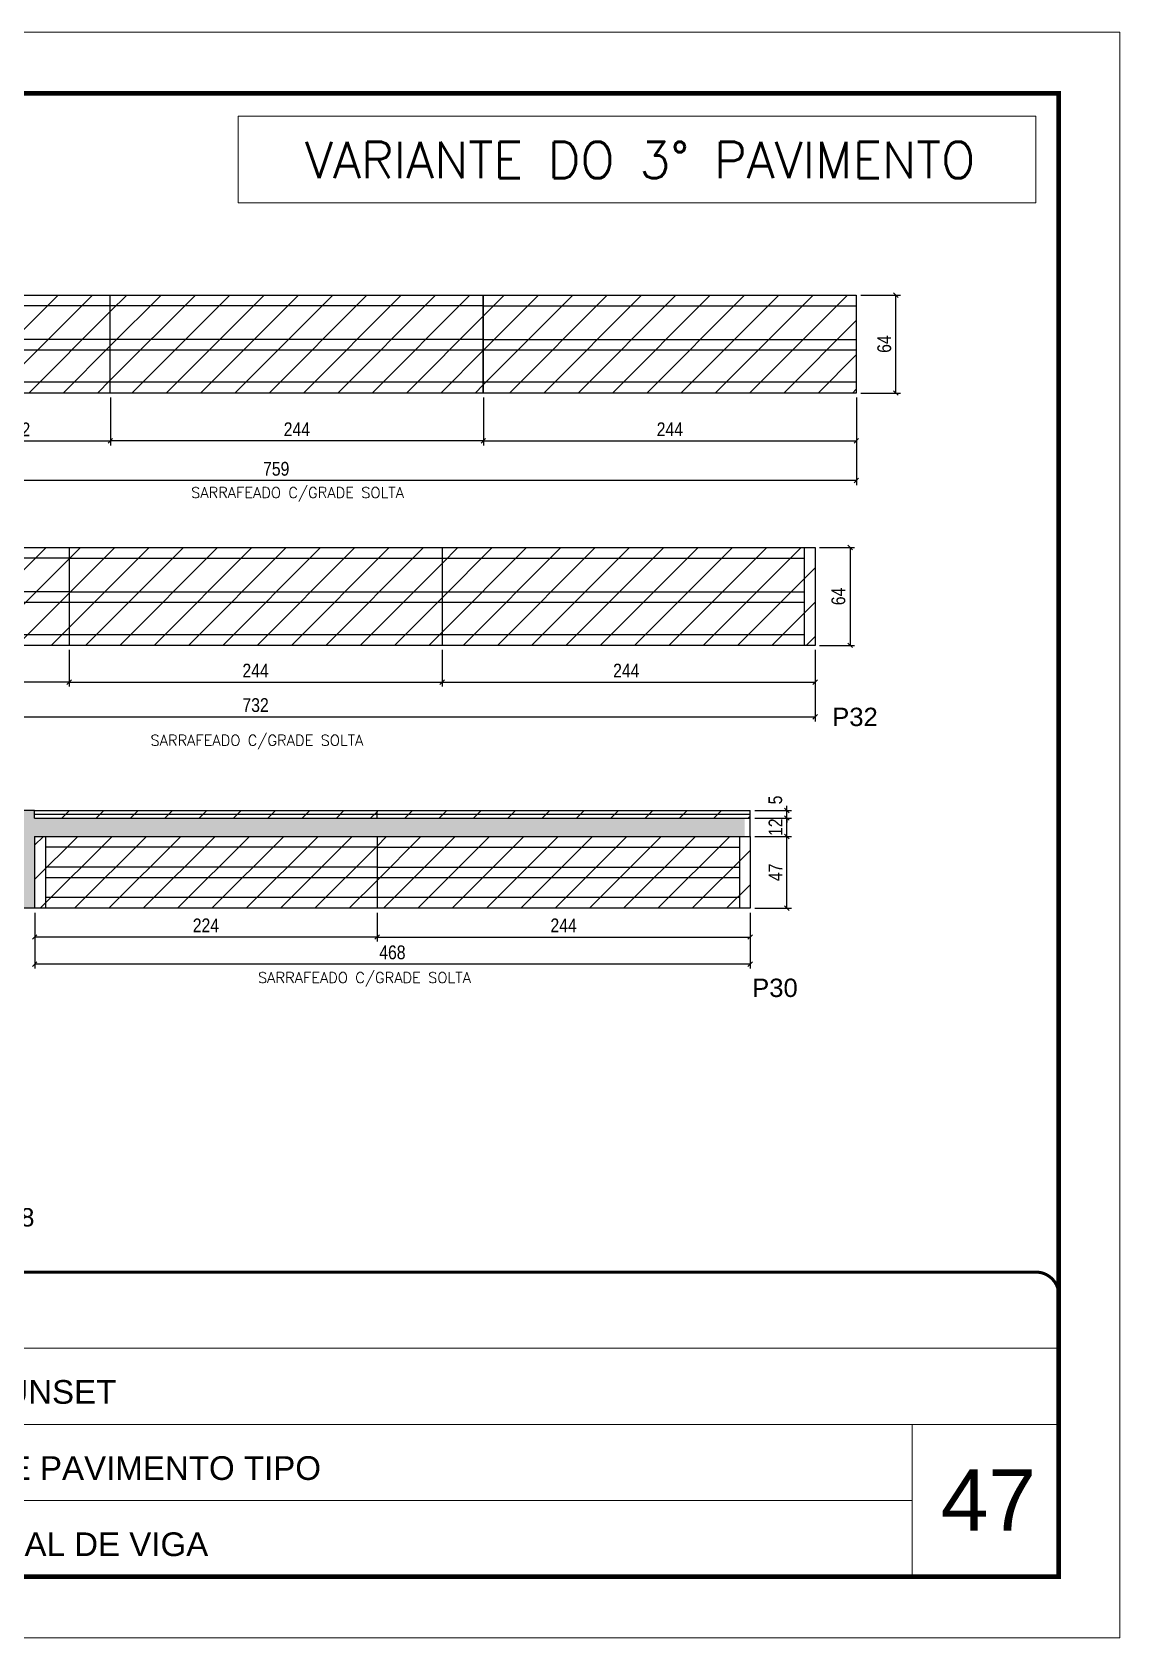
# Model space of a CAD drawing. Extents: x -10448 to -1189, y -11772 to 17235.
# Drawn here: x -6505 to -5793, y 3160 to 4210 of the extents above; entities that cross this region are included whole.
import ezdxf

# ---------------------------------------------------------------- set-up
doc = ezdxf.new("R2010")
doc.units = 0
doc.linetypes.add('CONTINUO', pattern=[0])
doc.linetypes.add('DASHED', pattern=[0.75, 0.5, -0.25])
for name, color, linetype in [('5', 5, 'Continuous'), ('COTA', 241, 'Continuous'), ('Painéis', 200, 'Continuous'), ('Reaproveitamento', 251, 'Continuous'), ('SARR_2.2x7', 40, 'Continuous'), ('SARR_EDITAR', 141, 'Continuous')]:
    doc.layers.add(name, color=color, linetype=linetype)
for name, color, linetype, lineweight in [('CARIMBO', 255, 'Continuous', 9), ('Folhas', 255, 'Continuous', 9), ('SARRAFO DE PRESSAO', 251, 'DASHED', 9), ('Texto Seção', 7, 'Continuous', 15)]:
    doc.layers.add(name, color=color, linetype=linetype, lineweight=lineweight)
doc.styles.add('ARIAL', font='arial.ttf')
doc.styles.add('COTA TECNICA-50', font='techl___.ttf', dxfattribs={"height": 9})
doc.styles.add('REGUA-120', font='ROMANS.shx', dxfattribs={"height": 15})
doc.styles.add('Romans', font='romans.shx')
doc.styles.get("Standard").update_dxf_attribs({"font": 'arial.ttf'})
doc.dimstyles.new('COTA PAINEL-50', dxfattribs={"dimtxt": 9, "dimasz": 3, "dimexe": 3, "dimexo": 3, "dimgap": 3, "dimtad": 1, "dimdec": 1, "dimzin": 12, "dimdsep": 46, "dimtxsty": 'COTA TECNICA-50', "dimblk1": 'OBLIQUE', "dimblk2": 'OBLIQUE', "dimsah": 1, "dimcen": 0.9, "dimclrd": 4, "dimclre": 4, "dimclrt": 240, "dimadec": 1, "dimazin": 3, "dimtfac": 1, "dimtdec": 1, "dimtmove": 0, "dimatfit": 3, "dimfxl": 1, "dimtolj": 1, "dimtzin": 12, "dimarcsym": 0})
pattern_1 = [(45, (-139469.283, -18426.59), (-11.2253202, 11.2253202), [])]
pattern_2 = [(45, (-139469.283, -18486.342), (-11.2253202, 11.2253202), [])]

# ---------------------------------------------------------------- blocks, each defined once
blk = doc.blocks.new('9999999999')
at = {"color": 30, "linetype": 'CONTINUO'}
for p, q in [((98564.6, 34379.6), (99584, 34379.6)), ((98564.6, 34329.8), (99488, 34329.8)), ((99584, 34329.8), (99488, 34329.8)), ((99488, 34329.8), (99488, 34230.2)), ((98564.6, 34280), (99488, 34280))]:
    blk.add_line(p, q, dxfattribs=at)
at = {"color": 30, "linetype": 'CONTINUO', "const_width": 2}
blk.add_lwpolyline([(99584, 34230.2), (99584, 34414.4, 0.414214), (99569, 34429.4), (98229, 34429.4, 0.414214), (98214, 34414.4), (98214, 34245.2, 0.414214), (98229, 34230.2), (99584, 34230.2)], format="xyb", dxfattribs=at)
at = {"layer": 'Folhas'}
blk.add_lwpolyline([(98139, 34190.2), (99624, 34190.2), (99624, 35240.2), (98139, 35240.2)], close=True, dxfattribs=at)
at = {"layer": 'Folhas', "color": 30, "const_width": 3}
blk.add_lwpolyline([(98214, 34230.2), (99584, 34230.2), (99584, 35200.2), (98214, 35200.2)], close=True, dxfattribs=at)
at = {"color": 7, "linetype": 'Continuous', "ltscale": 5, "style": 'ARIAL'}
for s, height, p in [('NIK SUNSET', 15.48, (98837.7, 34343.3)), ('2°, 3° E PAVIMENTO TIPO', 15.483, (98837.7, 34293.5)), ('LATERAL DE VIGA', 15.483, (98837.7, 34243.7))]:
    blk.add_text(s, height=height, dxfattribs=at).set_placement(p)
blk = doc.blocks.new('_Oblique')
at = {"color": 0, "linetype": 'ByBlock', "lineweight": -2}
blk.add_line((-0.5, -0.5), (0.5, 0.5), dxfattribs=at)
blk = doc.blocks.new('*D720')
at = {"layer": 'COTA', "color": 4, "linetype": 'ByBlock', "lineweight": -2, "transparency": 16777216}
for p, q in [((-6503.2, 3634), (-6503.2, 3615.2)), ((-6279.2, 3634), (-6279.2, 3615.2)), ((-6279.2, 3618.2), (-6503.2, 3618.2))]:
    blk.add_line(p, q, dxfattribs=at)
at = {"layer": 'Defpoints', "color": 0, "linetype": 'ByBlock', "transparency": 16777216}
for p in [(-6503.2, 3637), (-6279.2, 3637), (-6503.2, 3618.2)]:
    blk.add_point(p, dxfattribs=at)
at = {"layer": 'COTA', "color": 4, "linetype": 'ByBlock', "lineweight": -2, "transparency": 16777216, "xscale": 3, "yscale": 3, "zscale": 3, "rotation": 180}
blk.add_blockref('_Oblique', (-6503.2, 3618.2), dxfattribs=at)
at = {"layer": 'COTA', "color": 4, "linetype": 'ByBlock', "lineweight": -2, "transparency": 16777216, "xscale": 3, "yscale": 3, "zscale": 3}
blk.add_blockref('_Oblique', (-6279.2, 3618.2), dxfattribs=at)
at = {"layer": 'COTA', "color": 240, "linetype": 'ByBlock', "transparency": 16777216, "insert": (-6391.2, 3625.8), "char_height": 9, "attachment_point": 5, "style": 'COTA TECNICA-50'}
blk.add_mtext('\\A1;224', dxfattribs=at)
blk = doc.blocks.new('*D772')
at = {"layer": 'COTA', "color": 4, "linetype": 'ByBlock', "lineweight": -2, "transparency": 16777216}
for p, q in [((-6279.2, 3634), (-6279.2, 3615.2)), ((-6035.2, 3634), (-6035.2, 3615.2)), ((-6279.2, 3618.2), (-6035.2, 3618.2))]:
    blk.add_line(p, q, dxfattribs=at)
at = {"layer": 'Defpoints', "color": 0, "linetype": 'ByBlock', "transparency": 16777216}
for p in [(-6279.2, 3637), (-6035.2, 3637), (-6035.2, 3618.2)]:
    blk.add_point(p, dxfattribs=at)
at = {"layer": 'COTA', "color": 4, "linetype": 'ByBlock', "lineweight": -2, "transparency": 16777216, "xscale": 3, "yscale": 3, "zscale": 3, "rotation": 180}
blk.add_blockref('_Oblique', (-6279.2, 3618.2), dxfattribs=at)
at = {"layer": 'COTA', "color": 4, "linetype": 'ByBlock', "lineweight": -2, "transparency": 16777216, "xscale": 3, "yscale": 3, "zscale": 3}
blk.add_blockref('_Oblique', (-6035.2, 3618.2), dxfattribs=at)
at = {"layer": 'COTA', "color": 240, "linetype": 'ByBlock', "transparency": 16777216, "insert": (-6157.2, 3625.8), "char_height": 9, "attachment_point": 5, "style": 'COTA TECNICA-50'}
blk.add_mtext('\\A1;244', dxfattribs=at)
blk = doc.blocks.new('*D1848')
at = {"layer": 'COTA', "color": 4, "linetype": 'ByBlock', "lineweight": -2, "transparency": 16777216}
for p, q in [((-6503.2, 3634), (-6503.2, 3597.5)), ((-6035.2, 3634), (-6035.2, 3597.5)), ((-6035.2, 3600.5), (-6503.2, 3600.5))]:
    blk.add_line(p, q, dxfattribs=at)
at = {"layer": 'Defpoints', "color": 0, "linetype": 'ByBlock', "transparency": 16777216}
for p in [(-6503.2, 3637), (-6035.2, 3637), (-6503.2, 3600.5)]:
    blk.add_point(p, dxfattribs=at)
at = {"layer": 'COTA', "color": 4, "linetype": 'ByBlock', "lineweight": -2, "transparency": 16777216, "xscale": 3, "yscale": 3, "zscale": 3, "rotation": 180}
blk.add_blockref('_Oblique', (-6503.2, 3600.5), dxfattribs=at)
at = {"layer": 'COTA', "color": 4, "linetype": 'ByBlock', "lineweight": -2, "transparency": 16777216, "xscale": 3, "yscale": 3, "zscale": 3}
blk.add_blockref('_Oblique', (-6035.2, 3600.5), dxfattribs=at)
at = {"layer": 'COTA', "color": 240, "linetype": 'ByBlock', "transparency": 16777216, "insert": (-6269.2, 3608.1), "char_height": 9, "attachment_point": 5, "style": 'COTA TECNICA-50'}
blk.add_mtext('\\A1;468', dxfattribs=at)
blk = doc.blocks.new('*D775')
at = {"layer": 'COTA', "color": 4, "linetype": 'ByBlock', "lineweight": -2, "transparency": 16777216}
for p, q in [((-6032.2, 3684), (-6008.1, 3684)), ((-6011.1, 3637), (-6011.1, 3684)), ((-6032.2, 3637), (-6008.1, 3637))]:
    blk.add_line(p, q, dxfattribs=at)
at = {"layer": 'Defpoints', "color": 0, "linetype": 'ByBlock', "transparency": 16777216}
for p in [(-6035.2, 3684), (-6011.1, 3684), (-6035.2, 3637)]:
    blk.add_point(p, dxfattribs=at)
at = {"layer": 'COTA', "color": 4, "linetype": 'ByBlock', "lineweight": -2, "transparency": 16777216, "xscale": 3, "yscale": 3, "zscale": 3}
for p, rotation in [((-6011.1, 3684), 90), ((-6011.1, 3637), 270)]:
    blk.add_blockref('_Oblique', p, dxfattribs=dict(at, rotation=rotation))
at = {"layer": 'COTA', "color": 240, "linetype": 'ByBlock', "transparency": 16777216, "insert": (-6018.6, 3660.5), "char_height": 9, "attachment_point": 5, "rotation": 90, "style": 'COTA TECNICA-50'}
blk.add_mtext('\\A1;47', dxfattribs=at)
blk = doc.blocks.new('*D776')
at = {"layer": 'COTA', "color": 4, "linetype": 'ByBlock', "lineweight": -2, "transparency": 16777216}
for p, q in [((-6032.2, 3696), (-6008.1, 3696)), ((-6011.1, 3684), (-6011.1, 3696)), ((-6032.2, 3684), (-6008.1, 3684))]:
    blk.add_line(p, q, dxfattribs=at)
at = {"layer": 'Defpoints', "color": 0, "linetype": 'ByBlock', "transparency": 16777216}
for p in [(-6035.2, 3696), (-6011.1, 3696), (-6035.2, 3684)]:
    blk.add_point(p, dxfattribs=at)
at = {"layer": 'COTA', "color": 4, "linetype": 'ByBlock', "lineweight": -2, "transparency": 16777216, "xscale": 3, "yscale": 3, "zscale": 3}
for p, rotation in [((-6011.1, 3696), 90), ((-6011.1, 3684), 270)]:
    blk.add_blockref('_Oblique', p, dxfattribs=dict(at, rotation=rotation))
at = {"layer": 'COTA', "color": 240, "linetype": 'ByBlock', "transparency": 16777216, "insert": (-6018.6, 3690), "char_height": 9, "attachment_point": 5, "rotation": 90, "style": 'COTA TECNICA-50'}
blk.add_mtext('\\A1;12', dxfattribs=at)
blk = doc.blocks.new('*D777')
at = {"layer": 'COTA', "color": 4, "linetype": 'ByBlock', "lineweight": -2, "transparency": 16777216}
for p, q in [((-6032.2, 3701), (-6008.1, 3701)), ((-6011.1, 3701), (-6011.1, 3704)), ((-6011.1, 3696), (-6011.1, 3701)), ((-6032.2, 3696), (-6008.1, 3696)), ((-6011.1, 3696), (-6011.1, 3693))]:
    blk.add_line(p, q, dxfattribs=at)
at = {"layer": 'Defpoints', "color": 0, "linetype": 'ByBlock', "transparency": 16777216}
for p in [(-6035.2, 3701), (-6011.1, 3701), (-6035.2, 3696)]:
    blk.add_point(p, dxfattribs=at)
at = {"layer": 'COTA', "color": 4, "linetype": 'ByBlock', "lineweight": -2, "transparency": 16777216, "xscale": 3, "yscale": 3, "zscale": 3}
for p, rotation in [((-6011.1, 3701), 270), ((-6011.1, 3696), 90)]:
    blk.add_blockref('_Oblique', p, dxfattribs=dict(at, rotation=rotation))
at = {"layer": 'COTA', "color": 240, "linetype": 'ByBlock', "transparency": 16777216, "insert": (-6018.7, 3707.8), "char_height": 9, "attachment_point": 5, "rotation": 90, "style": 'COTA TECNICA-50'}
blk.add_mtext('\\A1;5', dxfattribs=at)
blk = doc.blocks.new('*D783')
at = {"layer": 'COTA', "color": 4, "linetype": 'ByBlock', "lineweight": -2, "transparency": 16777216}
for p, q in [((-6236.7, 3805.9), (-6236.7, 3781.9)), ((-5992.7, 3805.9), (-5992.7, 3781.9)), ((-6236.7, 3784.9), (-5992.7, 3784.9))]:
    blk.add_line(p, q, dxfattribs=at)
at = {"layer": 'Defpoints', "color": 0, "linetype": 'ByBlock', "transparency": 16777216}
for p in [(-6236.7, 3808.9), (-5992.7, 3808.9), (-5992.7, 3784.9)]:
    blk.add_point(p, dxfattribs=at)
at = {"layer": 'COTA', "color": 4, "linetype": 'ByBlock', "lineweight": -2, "transparency": 16777216, "xscale": 3, "yscale": 3, "zscale": 3, "rotation": 180}
blk.add_blockref('_Oblique', (-6236.7, 3784.9), dxfattribs=at)
at = {"layer": 'COTA', "color": 4, "linetype": 'ByBlock', "lineweight": -2, "transparency": 16777216, "xscale": 3, "yscale": 3, "zscale": 3}
blk.add_blockref('_Oblique', (-5992.7, 3784.9), dxfattribs=at)
at = {"layer": 'COTA', "color": 240, "linetype": 'ByBlock', "transparency": 16777216, "insert": (-6116.2, 3792.4), "char_height": 9, "attachment_point": 5, "style": 'COTA TECNICA-50'}
blk.add_mtext('\\A1;244', dxfattribs=at)
blk = doc.blocks.new('*D784')
at = {"layer": 'COTA', "color": 4, "linetype": 'ByBlock', "lineweight": -2, "transparency": 16777216}
for p, q in [((-6724.7, 3805.9), (-6724.7, 3781.9)), ((-6480.7, 3805.9), (-6480.7, 3781.9)), ((-6480.7, 3784.9), (-6724.7, 3784.9))]:
    blk.add_line(p, q, dxfattribs=at)
at = {"layer": 'Defpoints', "color": 0, "linetype": 'ByBlock', "transparency": 16777216}
for p in [(-6724.7, 3808.9), (-6480.7, 3808.9), (-6724.7, 3784.9)]:
    blk.add_point(p, dxfattribs=at)
at = {"layer": 'COTA', "color": 4, "linetype": 'ByBlock', "lineweight": -2, "transparency": 16777216, "xscale": 3, "yscale": 3, "zscale": 3, "rotation": 180}
blk.add_blockref('_Oblique', (-6724.7, 3784.9), dxfattribs=at)
at = {"layer": 'COTA', "color": 4, "linetype": 'ByBlock', "lineweight": -2, "transparency": 16777216, "xscale": 3, "yscale": 3, "zscale": 3}
blk.add_blockref('_Oblique', (-6480.7, 3784.9), dxfattribs=at)
at = {"layer": 'COTA', "color": 240, "linetype": 'ByBlock', "transparency": 16777216, "insert": (-6602.7, 3792.4), "char_height": 9, "attachment_point": 5, "style": 'COTA TECNICA-50'}
blk.add_mtext('\\A1;244', dxfattribs=at)
blk = doc.blocks.new('*D785')
at = {"layer": 'COTA', "color": 4, "linetype": 'ByBlock', "lineweight": -2, "transparency": 16777216}
for p, q in [((-6480.7, 3805.9), (-6480.7, 3781.9)), ((-6236.7, 3805.9), (-6236.7, 3781.9)), ((-6480.7, 3784.9), (-6236.7, 3784.9))]:
    blk.add_line(p, q, dxfattribs=at)
at = {"layer": 'Defpoints', "color": 0, "linetype": 'ByBlock', "transparency": 16777216}
for p in [(-6480.7, 3808.9), (-6236.7, 3808.9), (-6236.7, 3784.9)]:
    blk.add_point(p, dxfattribs=at)
at = {"layer": 'COTA', "color": 4, "linetype": 'ByBlock', "lineweight": -2, "transparency": 16777216, "xscale": 3, "yscale": 3, "zscale": 3, "rotation": 180}
blk.add_blockref('_Oblique', (-6480.7, 3784.9), dxfattribs=at)
at = {"layer": 'COTA', "color": 4, "linetype": 'ByBlock', "lineweight": -2, "transparency": 16777216, "xscale": 3, "yscale": 3, "zscale": 3}
blk.add_blockref('_Oblique', (-6236.7, 3784.9), dxfattribs=at)
at = {"layer": 'COTA', "color": 240, "linetype": 'ByBlock', "transparency": 16777216, "insert": (-6358.7, 3792.4), "char_height": 9, "attachment_point": 5, "style": 'COTA TECNICA-50'}
blk.add_mtext('\\A1;244', dxfattribs=at)
blk = doc.blocks.new('*D1851')
at = {"layer": 'COTA', "color": 4, "linetype": 'ByBlock', "lineweight": -2, "transparency": 16777216}
for p, q in [((-6453.7, 3970.9), (-6453.7, 3939.6)), ((-6209.7, 3970.9), (-6209.7, 3939.6)), ((-6209.7, 3942.6), (-6453.7, 3942.6))]:
    blk.add_line(p, q, dxfattribs=at)
at = {"layer": 'Defpoints', "color": 0, "linetype": 'ByBlock', "transparency": 16777216}
for p in [(-6453.7, 3973.9), (-6209.7, 3973.9), (-6453.7, 3942.6)]:
    blk.add_point(p, dxfattribs=at)
at = {"layer": 'COTA', "color": 4, "linetype": 'ByBlock', "lineweight": -2, "transparency": 16777216, "xscale": 3, "yscale": 3, "zscale": 3, "rotation": 180}
blk.add_blockref('_Oblique', (-6453.7, 3942.6), dxfattribs=at)
at = {"layer": 'COTA', "color": 4, "linetype": 'ByBlock', "lineweight": -2, "transparency": 16777216, "xscale": 3, "yscale": 3, "zscale": 3}
blk.add_blockref('_Oblique', (-6209.7, 3942.6), dxfattribs=at)
at = {"layer": 'COTA', "color": 240, "linetype": 'ByBlock', "transparency": 16777216, "insert": (-6331.7, 3950.2), "char_height": 9, "attachment_point": 5, "style": 'COTA TECNICA-50'}
blk.add_mtext('\\A1;244', dxfattribs=at)
blk = doc.blocks.new('*D1852')
at = {"layer": 'COTA', "color": 4, "linetype": 'ByBlock', "lineweight": -2, "transparency": 16777216}
for p, q in [((-6724.7, 3970.9), (-6724.7, 3913.7)), ((-5965.7, 3970.9), (-5965.7, 3913.7)), ((-5965.7, 3916.7), (-6724.7, 3916.7))]:
    blk.add_line(p, q, dxfattribs=at)
at = {"layer": 'Defpoints', "color": 0, "linetype": 'ByBlock', "transparency": 16777216}
for p in [(-6724.7, 3973.9), (-5965.7, 3973.9), (-6724.7, 3916.7)]:
    blk.add_point(p, dxfattribs=at)
at = {"layer": 'COTA', "color": 4, "linetype": 'ByBlock', "lineweight": -2, "transparency": 16777216, "xscale": 3, "yscale": 3, "zscale": 3, "rotation": 180}
blk.add_blockref('_Oblique', (-6724.7, 3916.7), dxfattribs=at)
at = {"layer": 'COTA', "color": 4, "linetype": 'ByBlock', "lineweight": -2, "transparency": 16777216, "xscale": 3, "yscale": 3, "zscale": 3}
blk.add_blockref('_Oblique', (-5965.7, 3916.7), dxfattribs=at)
at = {"layer": 'COTA', "color": 240, "linetype": 'ByBlock', "transparency": 16777216, "insert": (-6345.2, 3924.3), "char_height": 9, "attachment_point": 5, "style": 'COTA TECNICA-50'}
blk.add_mtext('\\A1;759', dxfattribs=at)
blk = doc.blocks.new('*D1840')
at = {"layer": 'COTA', "color": 4, "linetype": 'ByBlock', "lineweight": -2, "transparency": 16777216}
for p, q in [((-6575.7, 3970.9), (-6575.7, 3939.6)), ((-6453.7, 3970.9), (-6453.7, 3939.6)), ((-6575.7, 3942.6), (-6453.7, 3942.6))]:
    blk.add_line(p, q, dxfattribs=at)
at = {"layer": 'Defpoints', "color": 0, "linetype": 'ByBlock', "transparency": 16777216}
for p in [(-6575.7, 3973.9), (-6453.7, 3973.9), (-6453.7, 3942.6)]:
    blk.add_point(p, dxfattribs=at)
at = {"layer": 'COTA', "color": 4, "linetype": 'ByBlock', "lineweight": -2, "transparency": 16777216, "xscale": 3, "yscale": 3, "zscale": 3, "rotation": 180}
blk.add_blockref('_Oblique', (-6575.7, 3942.6), dxfattribs=at)
at = {"layer": 'COTA', "color": 4, "linetype": 'ByBlock', "lineweight": -2, "transparency": 16777216, "xscale": 3, "yscale": 3, "zscale": 3}
blk.add_blockref('_Oblique', (-6453.7, 3942.6), dxfattribs=at)
at = {"layer": 'COTA', "color": 240, "linetype": 'ByBlock', "transparency": 16777216, "insert": (-6514.7, 3950.1), "char_height": 9, "attachment_point": 5, "style": 'COTA TECNICA-50'}
blk.add_mtext('\\A1;122', dxfattribs=at)
blk = doc.blocks.new('*D1843')
at = {"layer": 'COTA', "color": 4, "linetype": 'ByBlock', "lineweight": -2, "transparency": 16777216}
for p, q in [((-6209.7, 3970.9), (-6209.7, 3939.6)), ((-5965.7, 3970.9), (-5965.7, 3939.6)), ((-6209.7, 3942.6), (-5965.7, 3942.6))]:
    blk.add_line(p, q, dxfattribs=at)
at = {"layer": 'Defpoints', "color": 0, "linetype": 'ByBlock', "transparency": 16777216}
for p in [(-6209.7, 3973.9), (-5965.7, 3973.9), (-5965.7, 3942.6)]:
    blk.add_point(p, dxfattribs=at)
at = {"layer": 'COTA', "color": 4, "linetype": 'ByBlock', "lineweight": -2, "transparency": 16777216, "xscale": 3, "yscale": 3, "zscale": 3, "rotation": 180}
blk.add_blockref('_Oblique', (-6209.7, 3942.6), dxfattribs=at)
at = {"layer": 'COTA', "color": 4, "linetype": 'ByBlock', "lineweight": -2, "transparency": 16777216, "xscale": 3, "yscale": 3, "zscale": 3}
blk.add_blockref('_Oblique', (-5965.7, 3942.6), dxfattribs=at)
at = {"layer": 'COTA', "color": 240, "linetype": 'ByBlock', "transparency": 16777216, "insert": (-6087.7, 3950.2), "char_height": 9, "attachment_point": 5, "style": 'COTA TECNICA-50'}
blk.add_mtext('\\A1;244', dxfattribs=at)
blk = doc.blocks.new('*D1844')
at = {"layer": 'COTA', "color": 4, "linetype": 'ByBlock', "lineweight": -2, "transparency": 16777216}
for p, q in [((-5962.7, 4037.9), (-5936.8, 4037.9)), ((-5939.8, 3973.9), (-5939.8, 4037.9)), ((-5962.7, 3973.9), (-5936.8, 3973.9))]:
    blk.add_line(p, q, dxfattribs=at)
at = {"layer": 'Defpoints', "color": 0, "linetype": 'ByBlock', "transparency": 16777216}
for p in [(-5965.7, 4037.9), (-5939.8, 4037.9), (-5965.7, 3973.9)]:
    blk.add_point(p, dxfattribs=at)
at = {"layer": 'COTA', "color": 4, "linetype": 'ByBlock', "lineweight": -2, "transparency": 16777216, "xscale": 3, "yscale": 3, "zscale": 3}
for p, rotation in [((-5939.8, 4037.9), 90), ((-5939.8, 3973.9), 270)]:
    blk.add_blockref('_Oblique', p, dxfattribs=dict(at, rotation=rotation))
at = {"layer": 'COTA', "color": 240, "linetype": 'ByBlock', "transparency": 16777216, "insert": (-5947.4, 4005.9), "char_height": 9, "attachment_point": 5, "rotation": 90, "style": 'COTA TECNICA-50'}
blk.add_mtext('\\A1;64', dxfattribs=at)
blk = doc.blocks.new('*D1845')
at = {"layer": 'COTA', "color": 4, "linetype": 'ByBlock', "lineweight": -2, "transparency": 16777216}
for p, q in [((-6724.7, 3805.9), (-6724.7, 3759.1)), ((-5992.7, 3805.9), (-5992.7, 3759.1)), ((-6724.7, 3762.1), (-5992.7, 3762.1))]:
    blk.add_line(p, q, dxfattribs=at)
at = {"layer": 'Defpoints', "color": 0, "linetype": 'ByBlock', "transparency": 16777216}
for p in [(-6724.7, 3808.9), (-5992.7, 3808.9), (-5992.7, 3762.1)]:
    blk.add_point(p, dxfattribs=at)
at = {"layer": 'COTA', "color": 4, "linetype": 'ByBlock', "lineweight": -2, "transparency": 16777216, "xscale": 3, "yscale": 3, "zscale": 3, "rotation": 180}
blk.add_blockref('_Oblique', (-6724.7, 3762.1), dxfattribs=at)
at = {"layer": 'COTA', "color": 4, "linetype": 'ByBlock', "lineweight": -2, "transparency": 16777216, "xscale": 3, "yscale": 3, "zscale": 3}
blk.add_blockref('_Oblique', (-5992.7, 3762.1), dxfattribs=at)
at = {"layer": 'COTA', "color": 240, "linetype": 'ByBlock', "transparency": 16777216, "insert": (-6358.7, 3769.8), "char_height": 9, "attachment_point": 5, "style": 'COTA TECNICA-50'}
blk.add_mtext('\\A1;732', dxfattribs=at)
blk = doc.blocks.new('*D1846')
at = {"layer": 'COTA', "color": 4, "linetype": 'ByBlock', "lineweight": -2, "transparency": 16777216}
for p, q in [((-5989.7, 3872.9), (-5966.8, 3872.9)), ((-5969.8, 3872.9), (-5969.8, 3808.9)), ((-5989.7, 3808.9), (-5966.8, 3808.9))]:
    blk.add_line(p, q, dxfattribs=at)
at = {"layer": 'Defpoints', "color": 0, "linetype": 'ByBlock', "transparency": 16777216}
for p in [(-5992.7, 3872.9), (-5992.7, 3808.9), (-5969.8, 3808.9)]:
    blk.add_point(p, dxfattribs=at)
at = {"layer": 'COTA', "color": 4, "linetype": 'ByBlock', "lineweight": -2, "transparency": 16777216, "xscale": 3, "yscale": 3, "zscale": 3}
for p, rotation in [((-5969.8, 3872.9), 90), ((-5969.8, 3808.9), 270)]:
    blk.add_blockref('_Oblique', p, dxfattribs=dict(at, rotation=rotation))
at = {"layer": 'COTA', "color": 240, "linetype": 'ByBlock', "transparency": 16777216, "insert": (-5977.4, 3840.9), "char_height": 9, "attachment_point": 5, "rotation": 90, "style": 'COTA TECNICA-50'}
blk.add_mtext('\\A1;64', dxfattribs=at)

msp = doc.modelspace()

# ---------------------------------------------------------------- hatches: boundary and pattern name
at = {"layer": 'COTA', "linetype": 'ByBlock'}
h = msp.add_hatch(dxfattribs=at)
h.set_pattern_fill('AR-CONC', color=256, scale=0.03)
h.set_pattern_definition([(50, (-137969.4144, -29141.151), (5.46554007, -0.47817257), [0.5715, -6.2865]), (355, (-137969.4144, -29141.151), (-1.05730264, 5.73170536), [0.4572, -5.02921753]), (100.4514447, (-137968.959, -29141.191), (4.40823741, 5.25353256), [0.48570026, -5.34270734]), (46.1842, (-137969.4144, -29139.627), (8.13237123, -1.26126984), [0.85725, -9.42975]), (96.6355576, (-137968.737, -29139.732), (7.122124, 7.42278374), [0.7285507, -8.01406824]), (351.184151, (-137969.414, -29139.627), (7.122124, 7.42278374), [0.685799, -7.54379196]), (21, (-137968.6524, -29140.008), (4.54843174, -3.06795595), [0.5715, -6.2865]), (326, (-137968.6524, -29140.008), (1.85406085, 5.52563898), [0.4572, -5.0292]), (71.451445, (-137968.2734, -29140.2636), (6.40249258, 2.45768307), [0.48570026, -5.34269813]), (37.5, (-137969.4144, -29141.151), (0.092658098, 2.536651166), [0, -4.96824, 0, -5.1054, 0, -5.04825]), (7.5, (-137969.4144, -29141.151), (2.004589875, 3.005417245), [0, -2.91084, 0, -4.85394, 0, -1.92405]), (327.5, (-137971.1137, -29141.151), (4.067717855, -0.17186232), [0, -1.905, 0, -5.9436, 0, -7.8867]), (317.5, (-137971.8757, -29141.151), (4.44387544, 0.76279473), [0, -2.4765, 0, -3.94716, 0, -5.6007])])
h.paths.add_polyline_path([(-6537.28, 3683.96), (-7005.28, 3683.96), (-7005.28, 3695.96), (-6537.28, 3695.96), (-6537.28, 3700.96), (-6503.22, 3700.96), (-6503.22, 3695.96), (-6038.72, 3695.96), (-6038.72, 3683.96), (-6503.22, 3683.96), (-6503.22, 3636.96), (-6537.28, 3636.96)])
at = {"layer": 'Reaproveitamento', "linetype": 'ByBlock'}
h = msp.add_hatch(dxfattribs=at)
h.set_pattern_fill('ANSI31', color=256, scale=5)
h.set_pattern_definition(pattern_2)
h.paths.add_polyline_path([(-6453.73, 3973.92), (-6453.73, 4037.92), (-6575.73, 4037.92), (-6575.73, 3973.92)])
h = msp.add_hatch(dxfattribs=at)
h.set_pattern_fill('ANSI31', color=256, scale=5)
h.set_pattern_definition(pattern_2)
h.paths.add_polyline_path([(-6209.73, 4037.92), (-6453.73, 4037.92), (-6453.73, 3973.92), (-6209.73, 3973.92)])
h = msp.add_hatch(dxfattribs=at)
h.set_pattern_fill('ANSI31', color=256, scale=5)
h.set_pattern_definition(pattern_2)
h.paths.add_polyline_path([(-5965.73, 3973.92), (-5965.73, 4037.92), (-6209.73, 4037.92), (-6209.73, 3973.92)])
h = msp.add_hatch(dxfattribs=at)
h.set_pattern_fill('ANSI31', color=256, scale=5)
h.set_pattern_definition(pattern_2)
h.paths.add_polyline_path([(-6480.73, 3808.88), (-6480.73, 3872.88), (-6724.73, 3872.88), (-6724.73, 3808.88)])
h = msp.add_hatch(dxfattribs=at)
h.set_pattern_fill('ANSI31', color=256, scale=5)
h.set_pattern_definition(pattern_2)
h.paths.add_polyline_path([(-6236.73, 3808.88), (-6236.73, 3872.88), (-6480.73, 3872.88), (-6480.73, 3808.88)])
h = msp.add_hatch(dxfattribs=at)
h.set_pattern_fill('ANSI31', color=256, scale=5)
h.set_pattern_definition(pattern_2)
h.paths.add_polyline_path([(-5992.73, 3808.88), (-5992.73, 3872.88), (-6236.73, 3872.88), (-6236.73, 3808.88)])
h = msp.add_hatch(dxfattribs=at)
h.set_pattern_fill('ANSI31', color=256, scale=5)
h.set_pattern_definition(pattern_1)
h.paths.add_polyline_path([(-6279.22, 3695.96), (-6279.22, 3700.96), (-6503.22, 3700.96), (-6503.22, 3695.96)])
h = msp.add_hatch(dxfattribs=at)
h.set_pattern_fill('ANSI31', color=256, scale=5)
h.set_pattern_definition(pattern_1)
h.paths.add_polyline_path([(-6279.22, 3700.96), (-6279.22, 3695.96), (-6035.22, 3695.96), (-6035.22, 3700.96)])
h = msp.add_hatch(dxfattribs=at)
h.set_pattern_fill('ANSI31', color=256, scale=5)
h.set_pattern_definition(pattern_1)
h.paths.add_polyline_path([(-6279.22, 3636.96), (-6279.22, 3683.96), (-6503.22, 3683.96), (-6503.22, 3636.96)])
h = msp.add_hatch(dxfattribs=at)
h.set_pattern_fill('ANSI31', color=256, scale=5)
h.set_pattern_definition(pattern_1)
h.paths.add_polyline_path([(-6035.22, 3636.96), (-6035.22, 3683.96), (-6279.22, 3683.96), (-6279.22, 3636.96)])

# ---------------------------------------------------------------- linework, layer by layer
at = {"layer": 'COTA', "linetype": 'ByBlock'}
for p, q in [((-6503.22, 3700.96), (-6537.28, 3700.96)), ((-6035.22, 3683.96), (-6035.22, 3695.96)), ((-6503.22, 3636.96), (-6537.28, 3636.96))]:
    msp.add_line(p, q, dxfattribs=at)
at = {"layer": 'Painéis', "linetype": 'Continuous'}
for p, q in [((-6724.73, 4037.92), (-6209.73, 4037.92)), ((-6453.73, 3973.92), (-6453.73, 4037.92)), ((-6209.73, 3973.92), (-6209.73, 4037.92)), ((-6209.73, 4037.92), (-5965.73, 4037.92)), ((-6209.73, 4037.92), (-6209.73, 3973.92)), ((-5965.73, 4037.92), (-5965.73, 3973.92)), ((-6209.73, 3973.92), (-6724.73, 3973.92)), ((-5965.73, 3973.92), (-6209.73, 3973.92)), ((-6724.73, 3872.88), (-5992.73, 3872.88)), ((-6480.73, 3872.88), (-6480.73, 3808.88)), ((-6236.73, 3872.88), (-6236.73, 3808.88)), ((-5992.73, 3872.88), (-5992.73, 3808.88)), ((-5992.73, 3808.88), (-6724.73, 3808.88)), ((-6503.22, 3695.96), (-6503.22, 3700.96)), ((-6279.22, 3695.96), (-6279.22, 3700.96)), ((-6035.22, 3695.96), (-6035.22, 3700.96)), ((-6503.22, 3683.96), (-6503.22, 3636.96)), ((-6279.22, 3683.96), (-6279.22, 3636.96)), ((-6035.22, 3683.96), (-6035.22, 3636.96))]:
    msp.add_line(p, q, dxfattribs=at)
for points in [[(-6503.22, 3700.96), (-6035.22, 3700.96)], [(-6503.22, 3695.96), (-6035.22, 3695.96)], [(-6503.22, 3683.96), (-6035.22, 3683.96)], [(-6035.22, 3636.96), (-6503.22, 3636.96)]]:
    msp.add_lwpolyline(points, dxfattribs=at)
at = {"layer": 'SARR_2.2x7', "linetype": 'Continuous'}
for p, q in [((-6453.73, 4030.92), (-6575.73, 4030.92)), ((-6209.73, 4030.92), (-6453.73, 4030.92)), ((-6453.73, 4008.92), (-6575.73, 4008.92)), ((-6453.73, 4001.92), (-6575.73, 4001.92)), ((-6209.73, 4008.92), (-6453.73, 4008.92)), ((-6209.73, 4001.92), (-6453.73, 4001.92)), ((-6453.73, 3980.92), (-6575.73, 3980.92)), ((-6209.73, 3980.92), (-6453.73, 3980.92)), ((-6480.73, 3865.88), (-6724.73, 3865.88)), ((-5999.73, 3872.88), (-5999.73, 3808.88)), ((-6480.73, 3843.88), (-6724.73, 3843.88)), ((-6480.73, 3836.88), (-6724.73, 3836.88)), ((-6480.73, 3815.88), (-6724.73, 3815.88)), ((-6496.22, 3683.96), (-6496.22, 3636.96)), ((-6279.22, 3676.96), (-6496.22, 3676.96)), ((-6042.22, 3683.96), (-6042.22, 3636.96)), ((-6279.22, 3663.96), (-6496.22, 3663.96)), ((-6279.22, 3656.96), (-6496.22, 3656.96)), ((-6279.22, 3643.96), (-6496.22, 3643.96))]:
    msp.add_line(p, q, dxfattribs=at)
for points in [[(-6209.73, 4030.92), (-5965.73, 4030.92)], [(-6209.73, 4008.92), (-5965.73, 4008.92)], [(-5965.73, 4001.92), (-6209.73, 4001.92)], [(-5965.73, 3980.92), (-6209.73, 3980.92)], [(-6480.73, 3865.88), (-6236.73, 3865.88)], [(-6236.73, 3865.88), (-5999.73, 3865.88)], [(-6480.73, 3843.88), (-6236.73, 3843.88)], [(-6236.73, 3843.88), (-5999.73, 3843.88)], [(-6236.73, 3836.88), (-6480.73, 3836.88)], [(-5999.73, 3836.88), (-6236.73, 3836.88)], [(-6236.73, 3815.88), (-6480.73, 3815.88)], [(-5999.73, 3815.88), (-6236.73, 3815.88)], [(-6279.22, 3676.96), (-6042.22, 3676.96)], [(-6279.22, 3663.96), (-6042.22, 3663.96)], [(-6042.22, 3656.96), (-6279.22, 3656.96)], [(-6042.22, 3643.96), (-6279.22, 3643.96)]]:
    msp.add_lwpolyline(points, dxfattribs=at)
at = {"layer": 'SARR_EDITAR', "linetype": 'Continuous'}
msp.add_lwpolyline([(-6503.22, 3698.46), (-6035.22, 3698.46)], dxfattribs=at)
at = {"layer": 'Texto Seção'}
msp.add_lwpolyline([(-6370.17, 4155.01), (-5848.18, 4155.01), (-5848.18, 4098.33), (-6370.17, 4098.33)], close=True, dxfattribs=at)

# ---------------------------------------------------------------- block references
at = {"layer": 'SARRAFO DE PRESSAO', "color": 6, "linetype": 'ByBlock'}
msp.add_blockref('9999999999', (-105417.26, -31030.3), dxfattribs=at)

# ---------------------------------------------------------------- texts
at = {"layer": '5', "linetype": 'Continuous'}
for s, p in [('P32', (-5981.49, 3756.13)), ('P30', (-6033.85, 3578.97)), ('V28', (-6533.18, 3428.93))]:
    msp.add_text(s, height=12, rotation=359.99996, dxfattribs=at).set_placement(p)
at = {"layer": 'CARIMBO', "style": 'ARIAL'}
msp.add_text('47', height=40, dxfattribs=at).set_placement((-5910.42, 3230.05))
at = {"layer": 'Painéis', "color": 1, "char_height": 7, "attachment_point": 5, "style": 'Romans'}
for insert in [(-6331.27, 3907.65), (-6357.84, 3745.66), (-6287.5, 3590.49)]:
    msp.add_mtext('\\A1;SARRAFEADO C/GRADE SOLTA', dxfattribs=dict(at, insert=insert))
at = {"layer": 'Texto Seção', "insert": (-6427.29, 4114.44), "char_height": 23.7362, "width": 640.4194, "attachment_point": 7, "style": 'REGUA-120'}
msp.add_mtext('\\pxqc,t6;^JVARIANTE DO 3° PAVIMENTO', dxfattribs=at)

# ---------------------------------------------------------------- dimensions: what is measured, and where the dimension line sits
at = {"layer": 'COTA', "linetype": 'ByBlock'}
for base, p1, p2, angle, picture, middle in [((-5939.78, 4037.92), (-5965.73, 3973.92), (-5965.73, 4037.92), 90, '*D1844', (-5947.37, 4005.92)), ((-6724.73, 3916.68), (-5965.73, 3973.92), (-6724.73, 3973.92), 180, '*D1852', (-6345.23, 3924.31)), ((-6453.73, 3942.59), (-6209.73, 3973.92), (-6453.73, 3973.92), 180, '*D1851', (-6331.73, 3950.15)), ((-5969.78, 3808.88), (-5992.73, 3872.88), (-5992.73, 3808.88), 90, '*D1846', (-5977.37, 3840.88)), ((-6011.06, 3683.96), (-6035.22, 3636.96), (-6035.22, 3683.96), 90, '*D775', (-6018.63, 3660.46))]:
    dim = msp.add_linear_dim(base=base, p1=p1, p2=p2, angle=angle, dimstyle='COTA PAINEL-50', dxfattribs=at)
    dim.commit()
    dim.dimension.update_dxf_attribs({"geometry": picture, "text_midpoint": middle})
for base, p1, p2, picture, middle in [((-6453.73, 3942.59), (-6575.73, 3973.92), (-6453.73, 3973.92), '*D1840', (-6514.73, 3950.14)), ((-5965.73, 3942.59), (-6209.73, 3973.92), (-5965.73, 3973.92), '*D1843', (-6087.73, 3950.15)), ((-5992.73, 3762.11), (-6724.73, 3808.88), (-5992.73, 3808.88), '*D1845', (-6358.73, 3769.81))]:
    dim = msp.add_linear_dim(base=base, p1=p1, p2=p2, dimstyle='COTA PAINEL-50', dxfattribs=at)
    dim.commit()
    dim.dimension.update_dxf_attribs({"geometry": picture, "text_midpoint": middle})
for base, p1, p2, picture, middle in [((-6724.73, 3784.86), (-6480.73, 3808.88), (-6724.73, 3808.88), '*D784', (-6602.73, 3792.42)), ((-6503.22, 3618.21), (-6279.22, 3636.96), (-6503.22, 3636.96), '*D720', (-6391.22, 3625.77)), ((-6503.22, 3600.49), (-6035.22, 3636.96), (-6503.22, 3636.96), '*D1848', (-6269.22, 3608.11))]:
    dim = msp.add_linear_dim(base=base, p1=p1, p2=p2, angle=180, dimstyle='COTA PAINEL-50', override={"dimarcsym": 1}, dxfattribs=at)
    dim.commit()
    dim.dimension.update_dxf_attribs({"geometry": picture, "text_midpoint": middle})
for base, p1, p2, angle, override, picture, middle in [((-6236.73, 3784.86), (-6480.73, 3808.88), (-6236.73, 3808.88), 180, {"dimarcsym": 1}, '*D785', (-6358.73, 3784.86)), ((-5992.73, 3784.86), (-6236.73, 3808.88), (-5992.73, 3808.88), 180, {"dimarcsym": 1}, '*D783', (-6116.23, 3784.86)), ((-6011.06, 3700.96), (-6035.22, 3695.96), (-6035.22, 3700.96), 90, {"dimtmove": 1}, '*D777', (-6011.06, 3707.85)), ((-6011.06, 3695.96), (-6035.22, 3683.96), (-6035.22, 3695.96), 90, {"dimtmove": 1}, '*D776', (-6011.06, 3689.96)), ((-6035.22, 3618.21), (-6279.22, 3636.96), (-6035.22, 3636.96), 180, {"dimarcsym": 1}, '*D772', (-6157.22, 3618.21))]:
    dim = msp.add_linear_dim(base=base, p1=p1, p2=p2, angle=angle, dimstyle='COTA PAINEL-50', override=override, dxfattribs=at)
    dim.commit()
    dim.dimension.update_dxf_attribs({"geometry": picture, "text_midpoint": middle, "dimtype": 160})

doc.saveas('drawing.dxf')
